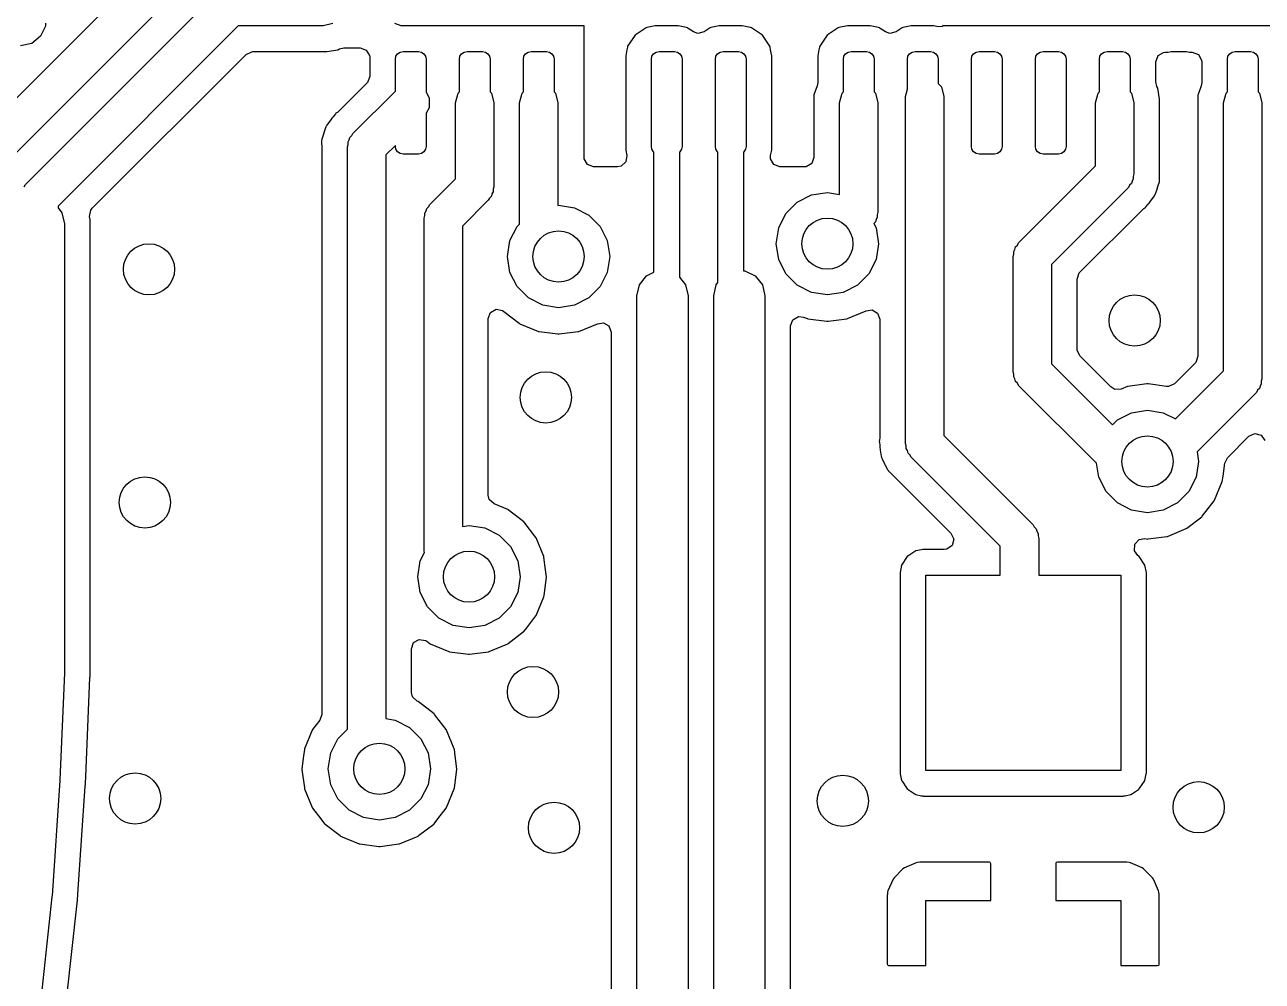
# Model space of a CAD drawing. Extents: x 2.37 to 5.13, y -5.38 to -2.62.
# Drawn here: x 3.3831 to 3.7637, y -4.4472 to -4.1532 of the extents above; entities that cross this region are included whole.
import ezdxf

# ---------------------------------------------------------------- set-up
doc = ezdxf.new("R2010")
doc.units = 0
doc.header["$MEASUREMENT"] = 0
doc.layers.add('BLACK', color=7, linetype='CONTINUOUS')

msp = doc.modelspace()

# ---------------------------------------------------------------- linework, layer by layer
at = {"layer": 'BLACK', "linetype": 'CONTINUOUS'}
for p, q in [((3.35961, -4.19664), (3.43247, -4.12378)), ((3.43909, -4.13386), (3.36969, -4.20326)), ((3.38324, -4.20231), (3.44208, -4.14346)), ((3.38946, -4.15357), (3.38794, -4.15672)), ((3.38947, -4.15269), (3.38946, -4.15357)), ((3.44871, -4.15354), (3.39332, -4.20893)), ((3.4748, -4.15354), (3.44871, -4.15354)), ((3.47776, -4.15275), (3.4748, -4.15354)), ((3.49879, -4.15352), (3.49692, -4.15284)), ((3.50514, -4.15352), (3.49879, -4.15352)), ((3.5052, -4.15354), (3.50514, -4.15352)), ((3.50534, -4.15354), (3.5052, -4.15354)), ((3.51788, -4.15354), (3.50534, -4.15354)), ((3.51801, -4.15354), (3.51788, -4.15354)), ((3.51808, -4.15352), (3.51801, -4.15354)), ((3.52482, -4.15352), (3.51808, -4.15352)), ((3.52489, -4.15354), (3.52482, -4.15352)), ((3.52502, -4.15354), (3.52489, -4.15354)), ((3.53756, -4.15354), (3.52502, -4.15354)), ((3.5377, -4.15354), (3.53756, -4.15354)), ((3.53776, -4.15352), (3.5377, -4.15354)), ((3.54451, -4.15352), (3.53776, -4.15352)), ((3.54457, -4.15354), (3.54451, -4.15352)), ((3.54471, -4.15354), (3.54457, -4.15354)), ((3.55512, -4.15354), (3.54471, -4.15354)), ((3.55512, -4.19394), (3.55512, -4.15354)), ((3.57414, -4.15412), (3.57075, -4.15639)), ((3.57442, -4.15406), (3.57414, -4.15412)), ((3.57699, -4.15355), (3.57442, -4.15406)), ((3.57442, -4.15406), (3.57442, -4.15406)), ((3.57713, -4.15352), (3.57699, -4.15355)), ((3.57699, -4.15355), (3.57699, -4.15355)), ((3.58388, -4.15352), (3.57713, -4.15352)), ((3.58402, -4.15355), (3.58388, -4.15352)), ((3.58659, -4.15406), (3.58402, -4.15355)), ((3.58402, -4.15355), (3.58402, -4.15355)), ((3.58687, -4.15412), (3.58659, -4.15406)), ((3.58659, -4.15406), (3.58659, -4.15406)), ((3.58711, -4.15428), (3.58687, -4.15412)), ((3.58873, -4.15536), (3.58711, -4.15428)), ((3.58711, -4.15428), (3.58711, -4.15428)), ((3.59003, -4.15584), (3.58873, -4.15536)), ((3.59197, -4.15536), (3.59003, -4.15584)), ((3.59359, -4.15428), (3.59197, -4.15536)), ((3.59383, -4.15412), (3.59359, -4.15428)), ((3.59359, -4.15428), (3.59359, -4.15428)), ((3.59411, -4.15406), (3.59383, -4.15412)), ((3.59668, -4.15355), (3.59411, -4.15406)), ((3.59411, -4.15406), (3.59411, -4.15406)), ((3.59682, -4.15352), (3.59668, -4.15355)), ((3.59668, -4.15355), (3.59668, -4.15355)), ((3.60356, -4.15352), (3.59682, -4.15352)), ((3.6037, -4.15355), (3.60356, -4.15352)), ((3.60627, -4.15406), (3.6037, -4.15355)), ((3.6037, -4.15355), (3.6037, -4.15355)), ((3.60655, -4.15412), (3.60627, -4.15406)), ((3.60627, -4.15406), (3.60627, -4.15406)), ((3.60995, -4.15639), (3.60655, -4.15412)), ((3.6332, -4.15412), (3.6298, -4.15639)), ((3.63348, -4.15406), (3.6332, -4.15412)), ((3.63605, -4.15355), (3.63348, -4.15406)), ((3.63348, -4.15406), (3.63348, -4.15406)), ((3.63619, -4.15352), (3.63605, -4.15355)), ((3.63605, -4.15355), (3.63605, -4.15355)), ((3.64293, -4.15352), (3.63619, -4.15352)), ((3.64307, -4.15355), (3.64293, -4.15352)), ((3.64564, -4.15406), (3.64307, -4.15355)), ((3.64307, -4.15355), (3.64307, -4.15355)), ((3.64592, -4.15412), (3.64564, -4.15406)), ((3.64564, -4.15406), (3.64564, -4.15406)), ((3.64616, -4.15428), (3.64592, -4.15412)), ((3.64778, -4.15536), (3.64616, -4.15428)), ((3.64616, -4.15428), (3.64616, -4.15428)), ((3.64908, -4.15584), (3.64778, -4.15536)), ((3.65102, -4.15536), (3.64908, -4.15584)), ((3.65264, -4.15428), (3.65102, -4.15536)), ((3.65288, -4.15412), (3.65264, -4.15428)), ((3.65264, -4.15428), (3.65264, -4.15428)), ((3.65316, -4.15406), (3.65288, -4.15412)), ((3.65573, -4.15355), (3.65316, -4.15406)), ((3.65316, -4.15406), (3.65316, -4.15406)), ((3.65587, -4.15352), (3.65573, -4.15355)), ((3.65573, -4.15355), (3.65573, -4.15355)), ((3.66262, -4.15352), (3.65587, -4.15352)), ((3.66395, -4.15379), (3.66262, -4.15352)), ((3.66535, -4.15368), (3.66395, -4.15379)), ((3.67536, -4.15354), (3.66535, -4.15354)), ((3.66535, -4.15354), (3.66535, -4.15368)), ((3.67549, -4.15354), (3.67536, -4.15354)), ((3.67556, -4.15352), (3.67549, -4.15354)), ((3.6823, -4.15352), (3.67556, -4.15352)), ((3.68237, -4.15354), (3.6823, -4.15352)), ((3.6825, -4.15354), (3.68237, -4.15354)), ((3.69504, -4.15354), (3.6825, -4.15354)), ((3.69518, -4.15354), (3.69504, -4.15354)), ((3.69524, -4.15352), (3.69518, -4.15354)), ((3.70199, -4.15352), (3.69524, -4.15352)), ((3.70205, -4.15354), (3.70199, -4.15352)), ((3.70219, -4.15354), (3.70205, -4.15354)), ((3.71473, -4.15354), (3.70219, -4.15354)), ((3.71486, -4.15354), (3.71473, -4.15354)), ((3.71493, -4.15352), (3.71486, -4.15354)), ((3.72167, -4.15352), (3.71493, -4.15352)), ((3.72174, -4.15354), (3.72167, -4.15352)), ((3.72187, -4.15354), (3.72174, -4.15354)), ((3.73441, -4.15354), (3.72187, -4.15354)), ((3.73455, -4.15354), (3.73441, -4.15354)), ((3.73461, -4.15352), (3.73455, -4.15354)), ((3.74136, -4.15352), (3.73461, -4.15352)), ((3.74142, -4.15354), (3.74136, -4.15352)), ((3.74156, -4.15354), (3.74142, -4.15354)), ((3.7541, -4.15354), (3.74156, -4.15354)), ((3.75423, -4.15354), (3.7541, -4.15354)), ((3.7543, -4.15352), (3.75423, -4.15354)), ((3.76104, -4.15352), (3.7543, -4.15352)), ((3.76111, -4.15354), (3.76104, -4.15352)), ((3.76124, -4.15354), (3.76111, -4.15354)), ((3.77378, -4.15354), (3.76124, -4.15354)), ((3.3852, -4.15891), (3.38179, -4.15969)), ((3.38794, -4.15672), (3.3852, -4.15891)), ((3.56848, -4.15978), (3.56842, -4.16006)), ((3.57075, -4.15639), (3.56848, -4.15978)), ((3.61221, -4.15978), (3.60995, -4.15639)), ((3.61227, -4.16006), (3.61221, -4.15978)), ((3.62754, -4.15978), (3.62748, -4.16006)), ((3.6298, -4.15639), (3.62754, -4.15978)), ((3.40383, -4.20958), (3.45112, -4.16229)), ((3.45112, -4.16229), (3.45293, -4.16145)), ((3.45293, -4.16145), (3.45318, -4.16144)), ((3.45318, -4.16144), (3.47595, -4.16144)), ((3.47595, -4.16144), (3.47933, -4.16087)), ((3.47933, -4.16087), (3.47983, -4.16061)), ((3.47983, -4.16061), (3.48122, -4.16026)), ((3.48122, -4.16026), (3.48623, -4.16026)), ((3.48623, -4.16026), (3.4881, -4.16094)), ((3.4881, -4.16094), (3.4891, -4.16266)), ((3.4891, -4.16266), (3.48915, -4.16317)), ((3.48915, -4.16317), (3.48915, -4.16906)), ((3.49704, -4.16378), (3.49722, -4.16288)), ((3.49704, -4.17354), (3.49704, -4.16378)), ((3.49722, -4.16288), (3.49773, -4.16211)), ((3.49773, -4.16211), (3.4985, -4.1616)), ((3.4985, -4.1616), (3.4994, -4.16142)), ((3.4994, -4.16142), (3.50413, -4.16142)), ((3.50413, -4.16142), (3.50503, -4.1616)), ((3.50503, -4.1616), (3.5058, -4.16211)), ((3.5058, -4.16211), (3.50631, -4.16288)), ((3.50631, -4.16288), (3.50649, -4.16378)), ((3.50649, -4.16378), (3.50649, -4.17394)), ((3.51672, -4.16378), (3.5169, -4.16288)), ((3.51672, -4.17382), (3.51672, -4.16378)), ((3.5169, -4.16288), (3.51742, -4.16211)), ((3.51742, -4.16211), (3.51818, -4.1616)), ((3.51818, -4.1616), (3.51909, -4.16142)), ((3.51909, -4.16142), (3.52381, -4.16142)), ((3.52381, -4.16142), (3.52472, -4.1616)), ((3.52472, -4.1616), (3.52548, -4.16211)), ((3.52548, -4.16211), (3.52599, -4.16288)), ((3.52599, -4.16288), (3.52617, -4.16378)), ((3.52617, -4.16378), (3.52617, -4.17382)), ((3.53641, -4.16378), (3.53659, -4.16288)), ((3.53641, -4.17382), (3.53641, -4.16378)), ((3.53659, -4.16288), (3.5371, -4.16211)), ((3.5371, -4.16211), (3.53787, -4.1616)), ((3.53787, -4.1616), (3.53877, -4.16142)), ((3.53877, -4.16142), (3.5435, -4.16142)), ((3.5435, -4.16142), (3.5444, -4.1616)), ((3.5444, -4.1616), (3.54517, -4.16211)), ((3.54517, -4.16211), (3.54568, -4.16288)), ((3.54568, -4.16288), (3.54586, -4.16378)), ((3.54586, -4.16378), (3.54586, -4.17382)), ((3.56826, -4.16087), (3.56789, -4.16277)), ((3.56789, -4.16277), (3.56789, -4.19156)), ((3.56842, -4.16006), (3.56826, -4.16087)), ((3.56842, -4.16006), (3.56842, -4.16006)), ((3.57578, -4.16378), (3.57596, -4.16288)), ((3.57578, -4.19055), (3.57578, -4.16378)), ((3.57596, -4.16288), (3.57647, -4.16211)), ((3.57647, -4.16211), (3.57724, -4.1616)), ((3.57724, -4.1616), (3.57814, -4.16142)), ((3.57814, -4.16142), (3.58287, -4.16142)), ((3.58287, -4.16142), (3.58377, -4.1616)), ((3.58377, -4.1616), (3.58454, -4.16211)), ((3.58454, -4.16211), (3.58505, -4.16288)), ((3.58505, -4.16288), (3.58523, -4.16378)), ((3.58523, -4.16378), (3.58523, -4.19055)), ((3.59546, -4.16378), (3.59564, -4.16288)), ((3.59546, -4.19055), (3.59546, -4.16378)), ((3.59564, -4.16288), (3.59616, -4.16211)), ((3.59616, -4.16211), (3.59692, -4.1616)), ((3.59692, -4.1616), (3.59783, -4.16142)), ((3.59783, -4.16142), (3.60255, -4.16142)), ((3.60255, -4.16142), (3.60346, -4.1616)), ((3.60346, -4.1616), (3.60422, -4.16211)), ((3.60422, -4.16211), (3.60473, -4.16288)), ((3.60473, -4.16288), (3.60491, -4.16378)), ((3.60491, -4.16378), (3.60491, -4.19055)), ((3.61243, -4.16087), (3.61227, -4.16006)), ((3.61227, -4.16006), (3.61227, -4.16006)), ((3.61281, -4.16277), (3.61243, -4.16087)), ((3.61281, -4.19156), (3.61281, -4.16277)), ((3.62732, -4.16087), (3.62694, -4.16277)), ((3.62694, -4.16277), (3.62694, -4.17095)), ((3.62748, -4.16006), (3.62732, -4.16087)), ((3.62748, -4.16006), (3.62748, -4.16006)), ((3.63483, -4.16378), (3.63501, -4.16288)), ((3.63483, -4.17382), (3.63483, -4.16378)), ((3.63501, -4.16288), (3.63553, -4.16211)), ((3.63553, -4.16211), (3.63629, -4.1616)), ((3.63629, -4.1616), (3.6372, -4.16142)), ((3.6372, -4.16142), (3.64192, -4.16142)), ((3.64192, -4.16142), (3.64283, -4.1616)), ((3.64283, -4.1616), (3.64359, -4.16211)), ((3.64359, -4.16211), (3.6441, -4.16288)), ((3.6441, -4.16288), (3.64428, -4.16378)), ((3.64428, -4.16378), (3.64428, -4.17382)), ((3.65452, -4.16378), (3.6547, -4.16288)), ((3.65452, -4.17302), (3.65452, -4.16378)), ((3.6547, -4.16288), (3.65521, -4.16211)), ((3.65521, -4.16211), (3.65598, -4.1616)), ((3.65598, -4.1616), (3.65688, -4.16142)), ((3.65688, -4.16142), (3.66161, -4.16142)), ((3.66161, -4.16142), (3.66251, -4.1616)), ((3.66251, -4.1616), (3.66328, -4.16211)), ((3.66328, -4.16211), (3.66379, -4.16288)), ((3.66379, -4.16288), (3.66397, -4.16378)), ((3.66397, -4.16378), (3.66397, -4.17126)), ((3.6742, -4.16378), (3.67438, -4.16288)), ((3.6742, -4.19055), (3.6742, -4.16378)), ((3.67438, -4.16288), (3.6749, -4.16211)), ((3.6749, -4.16211), (3.67566, -4.1616)), ((3.67566, -4.1616), (3.67657, -4.16142)), ((3.67657, -4.16142), (3.68129, -4.16142)), ((3.68129, -4.16142), (3.6822, -4.1616)), ((3.6822, -4.1616), (3.68296, -4.16211)), ((3.68296, -4.16211), (3.68347, -4.16288)), ((3.68347, -4.16288), (3.68365, -4.16378)), ((3.68365, -4.16378), (3.68365, -4.19055)), ((3.69389, -4.16378), (3.69407, -4.16288)), ((3.69389, -4.19055), (3.69389, -4.16378)), ((3.69407, -4.16288), (3.69458, -4.16211)), ((3.69458, -4.16211), (3.69535, -4.1616)), ((3.69535, -4.1616), (3.69625, -4.16142)), ((3.69625, -4.16142), (3.70098, -4.16142)), ((3.70098, -4.16142), (3.70188, -4.1616)), ((3.70188, -4.1616), (3.70265, -4.16211)), ((3.70265, -4.16211), (3.70316, -4.16288)), ((3.70316, -4.16288), (3.70334, -4.16378)), ((3.70334, -4.16378), (3.70334, -4.19055)), ((3.71357, -4.16378), (3.71375, -4.16288)), ((3.71357, -4.17382), (3.71357, -4.16378)), ((3.71375, -4.16288), (3.71427, -4.16211)), ((3.71427, -4.16211), (3.71503, -4.1616)), ((3.71503, -4.1616), (3.71594, -4.16142)), ((3.71594, -4.16142), (3.72066, -4.16142)), ((3.72066, -4.16142), (3.72157, -4.1616)), ((3.72157, -4.1616), (3.72233, -4.16211)), ((3.72233, -4.16211), (3.72284, -4.16288)), ((3.72284, -4.16288), (3.72302, -4.16378)), ((3.72302, -4.16378), (3.72302, -4.17382)), ((3.73092, -4.16455), (3.7316, -4.16267)), ((3.7316, -4.16267), (3.73332, -4.16168)), ((3.73332, -4.16168), (3.73383, -4.16163)), ((3.73383, -4.16163), (3.73441, -4.16163)), ((3.73441, -4.16163), (3.73459, -4.16163)), ((3.73459, -4.16163), (3.73467, -4.16163)), ((3.73467, -4.16163), (3.73472, -4.1616)), ((3.73472, -4.1616), (3.73562, -4.16142)), ((3.73562, -4.16142), (3.74035, -4.16142)), ((3.74035, -4.16142), (3.74125, -4.1616)), ((3.74125, -4.1616), (3.7413, -4.16163)), ((3.7413, -4.16163), (3.74138, -4.16163)), ((3.74138, -4.16163), (3.74156, -4.16163)), ((3.74156, -4.16163), (3.74214, -4.16163)), ((3.74214, -4.16163), (3.74401, -4.16232)), ((3.74401, -4.16232), (3.74501, -4.16404)), ((3.75294, -4.16378), (3.75312, -4.16288)), ((3.75294, -4.17382), (3.75294, -4.16378)), ((3.75312, -4.16288), (3.75364, -4.16211)), ((3.75364, -4.16211), (3.7544, -4.1616)), ((3.7544, -4.1616), (3.75531, -4.16142)), ((3.75531, -4.16142), (3.76003, -4.16142)), ((3.76003, -4.16142), (3.76094, -4.1616)), ((3.76094, -4.1616), (3.7617, -4.16211)), ((3.7617, -4.16211), (3.76221, -4.16288)), ((3.76221, -4.16288), (3.76239, -4.16378)), ((3.76239, -4.16378), (3.76239, -4.17382)), ((3.73092, -4.17075), (3.73092, -4.16455)), ((3.74501, -4.16404), (3.74505, -4.16455)), ((3.74505, -4.16455), (3.74505, -4.17095)), ((3.48829, -4.17112), (3.47969, -4.17972)), ((3.48846, -4.17093), (3.48829, -4.17112)), ((3.48915, -4.16906), (3.48846, -4.17093)), ((3.62694, -4.17095), (3.62678, -4.17192)), ((3.66397, -4.17126), (3.66496, -4.17224)), ((3.73127, -4.17214), (3.73092, -4.17075)), ((3.74505, -4.17095), (3.74489, -4.17192)), ((3.48401, -4.18656), (3.49704, -4.17354)), ((3.50649, -4.17394), (3.50747, -4.17564)), ((3.51554, -4.17717), (3.51633, -4.17421)), ((3.51633, -4.17421), (3.51672, -4.17382)), ((3.52617, -4.17382), (3.52656, -4.17421)), ((3.52656, -4.17421), (3.52735, -4.17717)), ((3.53523, -4.17717), (3.53602, -4.17421)), ((3.53602, -4.17421), (3.53641, -4.17382)), ((3.54586, -4.17382), (3.54625, -4.17421)), ((3.54625, -4.17421), (3.54704, -4.17717)), ((3.62578, -4.17476), (3.62576, -4.17496)), ((3.62576, -4.17496), (3.62576, -4.19394)), ((3.62678, -4.17192), (3.62578, -4.17476)), ((3.63365, -4.17717), (3.63444, -4.17421)), ((3.63444, -4.17421), (3.63483, -4.17382)), ((3.64428, -4.17382), (3.64467, -4.17421)), ((3.64467, -4.17421), (3.64546, -4.17717)), ((3.65394, -4.1752), (3.65452, -4.17302)), ((3.65394, -4.28189), (3.65394, -4.1752)), ((3.66496, -4.17224), (3.66575, -4.1752)), ((3.66575, -4.1752), (3.66575, -4.27944)), ((3.71239, -4.17717), (3.71318, -4.17421)), ((3.71318, -4.17421), (3.71357, -4.17382)), ((3.72302, -4.17382), (3.72341, -4.17421)), ((3.72341, -4.17421), (3.7242, -4.17717)), ((3.73153, -4.17263), (3.73127, -4.17214)), ((3.7321, -4.17602), (3.73153, -4.17263)), ((3.74389, -4.17476), (3.74387, -4.17496)), ((3.74387, -4.17496), (3.74387, -4.17709)), ((3.74395, -4.17458), (3.74389, -4.17476)), ((3.74489, -4.17192), (3.74395, -4.17458)), ((3.75176, -4.17717), (3.75255, -4.17421)), ((3.75255, -4.17421), (3.75294, -4.17382)), ((3.76239, -4.17382), (3.76278, -4.17421)), ((3.76278, -4.17421), (3.76357, -4.17717)), ((3.50747, -4.17869), (3.50649, -4.18039)), ((3.50747, -4.17564), (3.50747, -4.17869)), ((3.51554, -4.20051), (3.51554, -4.17717)), ((3.52735, -4.17717), (3.52735, -4.20296)), ((3.53523, -4.21443), (3.53523, -4.17717)), ((3.54704, -4.17717), (3.54704, -4.20869)), ((3.63365, -4.20532), (3.63365, -4.17717)), ((3.64546, -4.17717), (3.64546, -4.21083)), ((3.71239, -4.19658), (3.71239, -4.17717)), ((3.7242, -4.17717), (3.7242, -4.19902)), ((3.73208, -4.17717), (3.7321, -4.17709)), ((3.73208, -4.20144), (3.73208, -4.17717)), ((3.7321, -4.17709), (3.7321, -4.17602)), ((3.74387, -4.17709), (3.74389, -4.17717)), ((3.74389, -4.17717), (3.74389, -4.23052)), ((3.75176, -4.25957), (3.75176, -4.17717)), ((3.76357, -4.17717), (3.76357, -4.26202)), ((3.47711, -4.18251), (3.47593, -4.184)), ((3.47719, -4.1824), (3.47711, -4.18251)), ((3.47755, -4.18189), (3.47719, -4.1824)), ((3.47762, -4.18179), (3.47755, -4.18189)), ((3.47755, -4.18189), (3.47755, -4.18189)), ((3.47773, -4.18168), (3.47762, -4.18179)), ((3.47796, -4.18143), (3.47773, -4.18168)), ((3.47862, -4.18058), (3.47796, -4.18143)), ((3.47877, -4.18039), (3.47862, -4.18058)), ((3.47898, -4.18026), (3.47877, -4.18039)), ((3.47921, -4.18011), (3.47898, -4.18026)), ((3.47898, -4.18026), (3.47898, -4.18026)), ((3.47969, -4.17972), (3.47921, -4.18011)), ((3.50649, -4.18039), (3.50649, -4.19055)), ((3.47504, -4.18654), (3.47494, -4.18683)), ((3.47508, -4.18641), (3.47504, -4.18654)), ((3.47556, -4.18482), (3.47508, -4.18641)), ((3.47563, -4.18459), (3.47556, -4.18482)), ((3.47577, -4.18439), (3.47563, -4.18459)), ((3.47579, -4.18435), (3.47577, -4.18439)), ((3.4758, -4.18432), (3.47579, -4.18435)), ((3.47581, -4.1843), (3.4758, -4.18432)), ((3.47583, -4.18427), (3.47581, -4.1843)), ((3.47585, -4.18423), (3.47583, -4.18427)), ((3.47593, -4.184), (3.47585, -4.18423)), ((3.48362, -4.18724), (3.48401, -4.18656)), ((3.47437, -4.18877), (3.47431, -4.18899)), ((3.47431, -4.18899), (3.47432, -4.18923)), ((3.47432, -4.18923), (3.47432, -4.18923)), ((3.47432, -4.18923), (3.47439, -4.19098)), ((3.47439, -4.18859), (3.47437, -4.18877)), ((3.47441, -4.18833), (3.47439, -4.18854)), ((3.47439, -4.18854), (3.47439, -4.18859)), ((3.47494, -4.18683), (3.47441, -4.18833)), ((3.48228, -4.19074), (3.48248, -4.18999)), ((3.48248, -4.18921), (3.48287, -4.18854)), ((3.48248, -4.18999), (3.48248, -4.18921)), ((3.48287, -4.18854), (3.48307, -4.18779)), ((3.48307, -4.18779), (3.48362, -4.18724)), ((3.49704, -4.19024), (3.49409, -4.19319)), ((3.49704, -4.19055), (3.49704, -4.19024)), ((3.47439, -4.19098), (3.47439, -4.19109)), ((3.47439, -4.19109), (3.47439, -4.36518)), ((3.48228, -4.36974), (3.48228, -4.19074)), ((3.49409, -4.19319), (3.49409, -4.36645)), ((3.49722, -4.19146), (3.49704, -4.19055)), ((3.49773, -4.19222), (3.49722, -4.19146)), ((3.4985, -4.19273), (3.49773, -4.19222)), ((3.4994, -4.19291), (3.4985, -4.19273)), ((3.50413, -4.19291), (3.4994, -4.19291)), ((3.50503, -4.19273), (3.50413, -4.19291)), ((3.5058, -4.19222), (3.50503, -4.19273)), ((3.50631, -4.19146), (3.5058, -4.19222)), ((3.50649, -4.19055), (3.50631, -4.19146)), ((3.55516, -4.19444), (3.55512, -4.19394)), ((3.56789, -4.19156), (3.56791, -4.1917)), ((3.56791, -4.1917), (3.56791, -4.1917)), ((3.56791, -4.1917), (3.56825, -4.19337)), ((3.56825, -4.19337), (3.56794, -4.19534)), ((3.57596, -4.19146), (3.57578, -4.19055)), ((3.57647, -4.19222), (3.57596, -4.19146)), ((3.57657, -4.19229), (3.57647, -4.19222)), ((3.57657, -4.22924), (3.57657, -4.19229)), ((3.58454, -4.19222), (3.58444, -4.19229)), ((3.58444, -4.19229), (3.58444, -4.23077)), ((3.58505, -4.19146), (3.58454, -4.19222)), ((3.58523, -4.19055), (3.58505, -4.19146)), ((3.59564, -4.19146), (3.59546, -4.19055)), ((3.59616, -4.19222), (3.59564, -4.19146)), ((3.59625, -4.19229), (3.59616, -4.19222)), ((3.59625, -4.23241), (3.59625, -4.19229)), ((3.60422, -4.19222), (3.60413, -4.19229)), ((3.60413, -4.19229), (3.60413, -4.22882)), ((3.60473, -4.19146), (3.60422, -4.19222)), ((3.60491, -4.19055), (3.60473, -4.19146)), ((3.61244, -4.19444), (3.61245, -4.19337)), ((3.61245, -4.19337), (3.61278, -4.1917)), ((3.61278, -4.1917), (3.61281, -4.19156)), ((3.61278, -4.1917), (3.61278, -4.1917)), ((3.62576, -4.19394), (3.62508, -4.19581)), ((3.67438, -4.19146), (3.6742, -4.19055)), ((3.6749, -4.19222), (3.67438, -4.19146)), ((3.67566, -4.19273), (3.6749, -4.19222)), ((3.67657, -4.19291), (3.67566, -4.19273)), ((3.68129, -4.19291), (3.67657, -4.19291)), ((3.6822, -4.19273), (3.68129, -4.19291)), ((3.68296, -4.19222), (3.6822, -4.19273)), ((3.68347, -4.19146), (3.68296, -4.19222)), ((3.68365, -4.19055), (3.68347, -4.19146)), ((3.69407, -4.19146), (3.69389, -4.19055)), ((3.69458, -4.19222), (3.69407, -4.19146)), ((3.69535, -4.19273), (3.69458, -4.19222)), ((3.69625, -4.19291), (3.69535, -4.19273)), ((3.70098, -4.19291), (3.69625, -4.19291)), ((3.70188, -4.19273), (3.70098, -4.19291)), ((3.70265, -4.19222), (3.70188, -4.19273)), ((3.70316, -4.19146), (3.70265, -4.19222)), ((3.70334, -4.19055), (3.70316, -4.19146)), ((3.55616, -4.19617), (3.55516, -4.19444)), ((3.55803, -4.19685), (3.55616, -4.19617)), ((3.56539, -4.19685), (3.55803, -4.19685)), ((3.56644, -4.19665), (3.56539, -4.19685)), ((3.56794, -4.19534), (3.56644, -4.19665)), ((3.61343, -4.19617), (3.61244, -4.19444)), ((3.6153, -4.19685), (3.61343, -4.19617)), ((3.62285, -4.19685), (3.6153, -4.19685)), ((3.62335, -4.19681), (3.62285, -4.19685)), ((3.62508, -4.19581), (3.62335, -4.19681)), ((3.68874, -4.22023), (3.71239, -4.19658)), ((3.50764, -4.20842), (3.51554, -4.20051)), ((3.72361, -4.20123), (3.72341, -4.20198)), ((3.724, -4.20055), (3.72361, -4.20123)), ((3.7242, -4.19902), (3.724, -4.19977)), ((3.724, -4.19977), (3.724, -4.20055)), ((3.73167, -4.2026), (3.73208, -4.20144)), ((3.38285, -4.20298), (3.38324, -4.20231)), ((3.52676, -4.20516), (3.52656, -4.20591)), ((3.52715, -4.20449), (3.52676, -4.20516)), ((3.52735, -4.20296), (3.52715, -4.20371)), ((3.52715, -4.20371), (3.52715, -4.20449)), ((3.62066, -4.20773), (3.62505, -4.2055)), ((3.62505, -4.2055), (3.62992, -4.20472)), ((3.62992, -4.20472), (3.63365, -4.20532)), ((3.72248, -4.2032), (3.69882, -4.22686)), ((3.72286, -4.20253), (3.72248, -4.2032)), ((3.72341, -4.20198), (3.72286, -4.20253)), ((3.73056, -4.20576), (3.73064, -4.20554)), ((3.73064, -4.20554), (3.73066, -4.2055)), ((3.73066, -4.2055), (3.73068, -4.20547)), ((3.73068, -4.20547), (3.73069, -4.20545)), ((3.73069, -4.20545), (3.7307, -4.20542)), ((3.7307, -4.20542), (3.73072, -4.20537)), ((3.73072, -4.20537), (3.73086, -4.20518)), ((3.73086, -4.20518), (3.7313, -4.20372)), ((3.7313, -4.20372), (3.73141, -4.20336)), ((3.73141, -4.20336), (3.73145, -4.20322)), ((3.73145, -4.20322), (3.73167, -4.2026)), ((3.39332, -4.20893), (3.39332, -4.20948)), ((3.5067, -4.20965), (3.50725, -4.2091)), ((3.50725, -4.2091), (3.50764, -4.20842)), ((3.52562, -4.20714), (3.51772, -4.21504)), ((3.52601, -4.20646), (3.52562, -4.20714)), ((3.52656, -4.20591), (3.52601, -4.20646)), ((3.54704, -4.20869), (3.54724, -4.20866)), ((3.54724, -4.20866), (3.55211, -4.20943)), ((3.55211, -4.20943), (3.5565, -4.21167)), ((3.61718, -4.21122), (3.62066, -4.20773)), ((3.72751, -4.2095), (3.72771, -4.20937)), ((3.72771, -4.20937), (3.72786, -4.20918)), ((3.72786, -4.20918), (3.72853, -4.20833)), ((3.72786, -4.20918), (3.72786, -4.20918)), ((3.72853, -4.20833), (3.72876, -4.20808)), ((3.72876, -4.20808), (3.72887, -4.20797)), ((3.72887, -4.20797), (3.7293, -4.20737)), ((3.7293, -4.20737), (3.72938, -4.20726)), ((3.72938, -4.20726), (3.73056, -4.20576)), ((3.39332, -4.20948), (3.39451, -4.21097)), ((3.39451, -4.21097), (3.39529, -4.21439)), ((3.40301, -4.2121), (3.40339, -4.21014)), ((3.40318, -4.21315), (3.40301, -4.2121)), ((3.40318, -4.35103), (3.40318, -4.21315)), ((3.40339, -4.21014), (3.40383, -4.20958)), ((3.50591, -4.2126), (3.50611, -4.21185)), ((3.50591, -4.31496), (3.50591, -4.2126)), ((3.50611, -4.21107), (3.5065, -4.2104)), ((3.50611, -4.21185), (3.50611, -4.21107)), ((3.5065, -4.2104), (3.5067, -4.20965)), ((3.5565, -4.21167), (3.55998, -4.21515)), ((3.61494, -4.21561), (3.61718, -4.21122)), ((3.64487, -4.21304), (3.64467, -4.21379)), ((3.64526, -4.21236), (3.64487, -4.21304)), ((3.64546, -4.21083), (3.64526, -4.21159)), ((3.64526, -4.21159), (3.64526, -4.21236)), ((3.70757, -4.22927), (3.7268, -4.21004)), ((3.7268, -4.21004), (3.72728, -4.20965)), ((3.72728, -4.20965), (3.72751, -4.2095)), ((3.72751, -4.2095), (3.72751, -4.2095)), ((3.39529, -4.21439), (3.39529, -4.35211)), ((3.51772, -4.21504), (3.51772, -4.3074)), ((3.53227, -4.21954), (3.5345, -4.21515)), ((3.5345, -4.21515), (3.53523, -4.21443)), ((3.55998, -4.21515), (3.56222, -4.21954)), ((3.61417, -4.22047), (3.61494, -4.21561)), ((3.64467, -4.21379), (3.64421, -4.21425)), ((3.64421, -4.21425), (3.6449, -4.21561)), ((3.6449, -4.21561), (3.64567, -4.22047)), ((3.5315, -4.22441), (3.53227, -4.21954)), ((3.56222, -4.21954), (3.56299, -4.22441)), ((3.61494, -4.22534), (3.61417, -4.22047)), ((3.64567, -4.22047), (3.6449, -4.22534)), ((3.68835, -4.22091), (3.68874, -4.22023)), ((3.53227, -4.22928), (3.5315, -4.22441)), ((3.56299, -4.22441), (3.56222, -4.22928)), ((3.68701, -4.22441), (3.68721, -4.22366)), ((3.68701, -4.25984), (3.68701, -4.22441)), ((3.68721, -4.22288), (3.6876, -4.22221)), ((3.68721, -4.22366), (3.68721, -4.22288)), ((3.6876, -4.22221), (3.6878, -4.22146)), ((3.6878, -4.22146), (3.68835, -4.22091)), ((3.61718, -4.22973), (3.61494, -4.22534)), ((3.6449, -4.22534), (3.64266, -4.22973)), ((3.69882, -4.22686), (3.69882, -4.2574)), ((3.5345, -4.23367), (3.53227, -4.22928)), ((3.56222, -4.22928), (3.55998, -4.23367)), ((3.5721, -4.23307), (3.57429, -4.23034)), ((3.57429, -4.23034), (3.57657, -4.22924)), ((3.58444, -4.23077), (3.58628, -4.23309)), ((3.60413, -4.22882), (3.60457, -4.22882)), ((3.60457, -4.22882), (3.60772, -4.23035)), ((3.60772, -4.23035), (3.60991, -4.23309)), ((3.62066, -4.23321), (3.61718, -4.22973)), ((3.64266, -4.22973), (3.63918, -4.23321)), ((3.70671, -4.23133), (3.70739, -4.22946)), ((3.70671, -4.25292), (3.70671, -4.23133)), ((3.70739, -4.22946), (3.70757, -4.22927)), ((3.74389, -4.23052), (3.74387, -4.23059)), ((3.74387, -4.23059), (3.74387, -4.25509)), ((3.53799, -4.23715), (3.5345, -4.23367)), ((3.55998, -4.23367), (3.5565, -4.23715)), ((3.57131, -4.23649), (3.5721, -4.23307)), ((3.58628, -4.23309), (3.58706, -4.2365)), ((3.59494, -4.23649), (3.59572, -4.23307)), ((3.59572, -4.23307), (3.59625, -4.23241)), ((3.60991, -4.23309), (3.61069, -4.2365)), ((3.62505, -4.23545), (3.62066, -4.23321)), ((3.62992, -4.23622), (3.62505, -4.23545)), ((3.63479, -4.23545), (3.62992, -4.23622)), ((3.63918, -4.23321), (3.63479, -4.23545)), ((3.54238, -4.23939), (3.53799, -4.23715)), ((3.54724, -4.24016), (3.54238, -4.23939)), ((3.55211, -4.23939), (3.54724, -4.24016)), ((3.5565, -4.23715), (3.55211, -4.23939)), ((3.57131, -4.4885), (3.57131, -4.23649)), ((3.58706, -4.2365), (3.58706, -4.48825)), ((3.59494, -4.487), (3.59494, -4.23649)), ((3.61069, -4.2365), (3.61069, -4.48672)), ((3.52561, -4.2435), (3.52629, -4.24162)), ((3.52561, -4.29775), (3.52561, -4.2435)), ((3.52629, -4.24162), (3.52802, -4.24063)), ((3.52802, -4.24063), (3.52998, -4.24097)), ((3.52998, -4.24097), (3.53038, -4.24128)), ((3.53038, -4.24128), (3.53038, -4.24127)), ((3.53038, -4.24127), (3.53517, -4.24494)), ((3.61926, -4.24385), (3.62099, -4.24285)), ((3.62099, -4.24285), (3.62261, -4.24303)), ((3.62261, -4.24303), (3.62352, -4.24341)), ((3.62352, -4.24341), (3.62375, -4.24351)), ((3.62375, -4.24351), (3.62394, -4.24353)), ((3.62394, -4.24353), (3.62394, -4.24353)), ((3.62394, -4.24353), (3.62973, -4.24429)), ((3.63011, -4.24429), (3.6359, -4.24353)), ((3.6359, -4.24353), (3.63609, -4.24351)), ((3.6359, -4.24353), (3.6359, -4.24353)), ((3.63609, -4.24351), (3.64184, -4.24112)), ((3.64184, -4.24112), (3.64186, -4.24116)), ((3.64186, -4.24116), (3.64364, -4.24085)), ((3.64364, -4.24085), (3.64536, -4.24184)), ((3.64536, -4.24184), (3.64604, -4.24372)), ((3.64604, -4.24372), (3.64604, -4.28011)), ((3.53517, -4.24494), (3.53517, -4.24494)), ((3.53517, -4.24494), (3.53532, -4.24506)), ((3.53532, -4.24506), (3.54107, -4.24744)), ((3.54107, -4.24744), (3.54126, -4.24747)), ((3.54126, -4.24747), (3.54126, -4.24747)), ((3.54126, -4.24747), (3.54705, -4.24823)), ((3.54743, -4.24823), (3.55323, -4.24747)), ((3.55323, -4.24747), (3.55342, -4.24744)), ((3.55323, -4.24747), (3.55323, -4.24747)), ((3.55342, -4.24744), (3.55917, -4.24506)), ((3.55917, -4.24508), (3.56101, -4.24475)), ((3.55917, -4.24506), (3.55917, -4.24508)), ((3.56101, -4.24475), (3.56274, -4.24575)), ((3.56274, -4.24575), (3.56342, -4.24762)), ((3.61858, -4.24572), (3.61926, -4.24385)), ((3.61858, -4.48633), (3.61858, -4.24572)), ((3.62973, -4.24429), (3.62992, -4.24432)), ((3.62992, -4.24432), (3.63011, -4.24429)), ((3.54705, -4.24823), (3.54724, -4.24826)), ((3.54724, -4.24826), (3.54743, -4.24823)), ((3.56342, -4.24762), (3.56342, -4.48761)), ((3.70672, -4.25317), (3.70671, -4.25292)), ((3.70757, -4.25498), (3.70672, -4.25317)), ((3.71711, -4.26452), (3.70757, -4.25498)), ((3.74387, -4.25509), (3.74319, -4.25697)), ((3.69882, -4.2574), (3.71759, -4.27616)), ((3.74302, -4.25715), (3.73667, -4.2635)), ((3.74319, -4.25697), (3.74302, -4.25715)), ((3.68721, -4.26059), (3.68701, -4.25984)), ((3.68721, -4.26137), (3.68721, -4.26059)), ((3.6876, -4.26204), (3.68721, -4.26137)), ((3.6878, -4.2628), (3.6876, -4.26204)), ((3.73699, -4.27435), (3.75176, -4.25957)), ((3.76357, -4.26202), (3.76337, -4.26277)), ((3.68835, -4.26335), (3.6878, -4.2628)), ((3.68874, -4.26402), (3.68835, -4.26335)), ((3.71269, -4.28797), (3.68874, -4.26402)), ((3.71829, -4.26524), (3.71711, -4.26452)), ((3.72028, -4.26515), (3.71829, -4.26524)), ((3.72217, -4.26437), (3.72028, -4.26515)), ((3.72236, -4.26434), (3.72217, -4.26437)), ((3.72816, -4.26358), (3.72236, -4.26434)), ((3.72236, -4.26434), (3.72236, -4.26434)), ((3.72835, -4.26356), (3.72816, -4.26358)), ((3.72854, -4.26358), (3.72835, -4.26356)), ((3.73423, -4.26433), (3.72854, -4.26358)), ((3.73486, -4.26434), (3.73423, -4.26433)), ((3.73667, -4.2635), (3.73486, -4.26434)), ((3.76185, -4.26619), (3.74362, -4.28442)), ((3.76223, -4.26552), (3.76185, -4.26619)), ((3.76278, -4.26497), (3.76223, -4.26552)), ((3.76298, -4.26422), (3.76278, -4.26497)), ((3.76337, -4.26354), (3.76298, -4.26422)), ((3.76337, -4.26277), (3.76337, -4.26354)), ((3.71909, -4.27466), (3.72348, -4.27242)), ((3.72348, -4.27242), (3.72835, -4.27165)), ((3.72835, -4.27165), (3.73321, -4.27242)), ((3.73321, -4.27242), (3.73699, -4.27435)), ((3.71759, -4.27616), (3.71909, -4.27466)), ((3.64598, -4.28072), (3.64587, -4.28123)), ((3.64587, -4.28123), (3.6459, -4.28147)), ((3.6459, -4.28147), (3.6459, -4.28147)), ((3.6459, -4.28147), (3.64602, -4.28254)), ((3.64604, -4.28011), (3.64598, -4.28072)), ((3.66575, -4.27944), (3.69318, -4.30687)), ((3.75295, -4.28625), (3.75957, -4.27963)), ((3.75957, -4.27963), (3.76138, -4.27878)), ((3.76138, -4.27878), (3.7633, -4.2793)), ((3.7633, -4.2793), (3.76445, -4.28093)), ((3.64602, -4.28254), (3.64604, -4.28288)), ((3.64604, -4.28288), (3.64604, -4.28304)), ((3.64604, -4.28304), (3.64606, -4.28315)), ((3.64606, -4.28315), (3.64606, -4.28315)), ((3.64606, -4.28315), (3.64617, -4.28377)), ((3.64617, -4.28377), (3.64618, -4.2839)), ((3.64618, -4.2839), (3.64641, -4.28579)), ((3.65414, -4.28264), (3.65394, -4.28189)), ((3.65414, -4.28342), (3.65414, -4.28264)), ((3.65453, -4.28409), (3.65414, -4.28342)), ((3.65473, -4.28484), (3.65453, -4.28409)), ((3.65528, -4.28539), (3.65473, -4.28484)), ((3.65567, -4.28607), (3.65528, -4.28539)), ((3.74362, -4.28442), (3.74409, -4.2874)), ((3.64641, -4.28579), (3.64651, -4.28601)), ((3.64651, -4.28601), (3.64653, -4.28605)), ((3.64653, -4.28605), (3.64653, -4.28609)), ((3.64653, -4.28609), (3.64654, -4.28611)), ((3.64654, -4.28611), (3.64655, -4.28614)), ((3.64655, -4.28614), (3.64657, -4.28618)), ((3.64657, -4.28618), (3.64661, -4.28642)), ((3.64661, -4.28642), (3.64672, -4.28663)), ((3.64672, -4.28663), (3.64751, -4.2881)), ((3.64751, -4.2881), (3.64757, -4.28822)), ((3.64757, -4.28822), (3.64832, -4.28977)), ((3.68309, -4.31349), (3.65567, -4.28607)), ((3.71337, -4.29227), (3.71269, -4.28797)), ((3.74409, -4.2874), (3.74332, -4.29227)), ((3.7516, -4.2919), (3.75212, -4.28793)), ((3.75212, -4.28793), (3.75295, -4.28625)), ((3.64832, -4.28977), (3.64832, -4.28977)), ((3.64832, -4.28977), (3.6484, -4.28993)), ((3.6484, -4.28993), (3.64853, -4.29009)), ((3.64853, -4.29009), (3.64856, -4.29013)), ((3.64856, -4.29013), (3.64868, -4.29026)), ((3.64868, -4.29026), (3.64879, -4.29046)), ((3.64879, -4.29046), (3.64897, -4.29063)), ((3.64897, -4.29063), (3.65025, -4.29182)), ((3.65025, -4.29182), (3.65033, -4.2919)), ((3.65033, -4.2919), (3.66793, -4.3095)), ((3.71561, -4.29666), (3.71337, -4.29227)), ((3.74332, -4.29227), (3.74109, -4.29666)), ((3.75138, -4.29357), (3.7516, -4.2919)), ((3.71909, -4.30014), (3.71561, -4.29666)), ((3.74109, -4.29666), (3.7376, -4.30014)), ((3.749, -4.29932), (3.75138, -4.29357)), ((3.52594, -4.2991), (3.52561, -4.29775)), ((3.52741, -4.30044), (3.52594, -4.2991)), ((3.53161, -4.30218), (3.52741, -4.30044)), ((3.72348, -4.30238), (3.71909, -4.30014)), ((3.7376, -4.30014), (3.73321, -4.30238)), ((3.74632, -4.30282), (3.74888, -4.29948)), ((3.74888, -4.29948), (3.749, -4.29932)), ((3.74888, -4.29948), (3.74888, -4.29948)), ((3.53176, -4.3023), (3.53161, -4.30218)), ((3.53523, -4.30497), (3.53176, -4.3023)), ((3.53176, -4.3023), (3.53176, -4.3023)), ((3.72835, -4.30315), (3.72348, -4.30238)), ((3.73321, -4.30238), (3.72835, -4.30315)), ((3.74042, -4.30794), (3.74506, -4.30438)), ((3.74506, -4.30438), (3.74521, -4.30426)), ((3.74521, -4.30426), (3.74632, -4.30282)), ((3.51772, -4.3074), (3.51969, -4.30709)), ((3.51969, -4.30709), (3.52455, -4.30786)), ((3.52455, -4.30786), (3.52894, -4.31009)), ((3.53655, -4.30597), (3.53523, -4.30497)), ((3.53666, -4.30612), (3.53655, -4.30597)), ((3.54022, -4.31076), (3.53666, -4.30612)), ((3.69318, -4.30687), (3.69356, -4.30754)), ((3.69356, -4.30754), (3.69411, -4.30809)), ((3.69411, -4.30809), (3.69432, -4.30885)), ((3.73452, -4.31043), (3.74027, -4.30805)), ((3.74027, -4.30805), (3.74042, -4.30794)), ((3.74042, -4.30794), (3.74042, -4.30794)), ((3.52894, -4.31009), (3.53243, -4.31358)), ((3.54034, -4.31091), (3.54022, -4.31076)), ((3.54022, -4.31076), (3.54022, -4.31076)), ((3.54272, -4.31666), (3.54034, -4.31091)), ((3.66793, -4.3095), (3.66877, -4.3113)), ((3.66877, -4.3113), (3.66826, -4.31323)), ((3.69432, -4.30885), (3.6947, -4.30952)), ((3.6947, -4.30952), (3.6947, -4.3103)), ((3.6947, -4.3103), (3.69491, -4.31105)), ((3.69491, -4.31105), (3.69491, -4.32236)), ((3.72447, -4.31285), (3.72585, -4.31141)), ((3.72585, -4.31141), (3.72751, -4.31114)), ((3.72751, -4.31114), (3.72835, -4.31125)), ((3.72835, -4.31125), (3.72854, -4.31122)), ((3.72854, -4.31122), (3.73433, -4.31046)), ((3.73433, -4.31046), (3.73452, -4.31043)), ((3.73433, -4.31046), (3.73433, -4.31046)), ((3.50471, -4.31797), (3.50602, -4.31539)), ((3.50602, -4.31539), (3.50591, -4.31496)), ((3.53243, -4.31358), (3.53466, -4.31797)), ((3.65684, -4.31509), (3.65498, -4.31633)), ((3.65708, -4.31493), (3.65684, -4.31509)), ((3.65684, -4.31509), (3.65684, -4.31509)), ((3.65888, -4.31457), (3.65708, -4.31493)), ((3.65924, -4.3145), (3.65888, -4.31457)), ((3.65938, -4.31447), (3.65924, -4.3145)), ((3.65924, -4.3145), (3.65924, -4.3145)), ((3.66587, -4.31447), (3.65938, -4.31447)), ((3.66663, -4.31437), (3.66587, -4.31447)), ((3.66826, -4.31323), (3.66663, -4.31437)), ((3.68309, -4.32236), (3.68309, -4.31349)), ((3.72434, -4.31484), (3.72447, -4.31285)), ((3.72541, -4.31631), (3.72434, -4.31484)), ((3.50394, -4.32283), (3.50471, -4.31797)), ((3.53466, -4.31797), (3.53543, -4.32283)), ((3.54274, -4.31685), (3.54272, -4.31666)), ((3.54325, -4.32069), (3.54274, -4.31685)), ((3.54274, -4.31685), (3.54274, -4.31685)), ((3.65272, -4.31928), (3.65226, -4.32158)), ((3.65447, -4.31667), (3.65272, -4.31928)), ((3.65498, -4.31633), (3.65447, -4.31667)), ((3.72543, -4.31633), (3.72541, -4.31631)), ((3.72541, -4.31631), (3.72541, -4.31631)), ((3.72552, -4.31645), (3.72543, -4.31633)), ((3.72585, -4.31667), (3.72552, -4.31645)), ((3.72759, -4.31928), (3.72585, -4.31667)), ((3.72805, -4.32158), (3.72759, -4.31928)), ((3.50471, -4.3277), (3.50394, -4.32283)), ((3.53543, -4.32283), (3.53466, -4.3277)), ((3.54277, -4.32863), (3.54351, -4.32302)), ((3.54353, -4.32283), (3.54325, -4.32069)), ((3.54351, -4.32302), (3.54353, -4.32283)), ((3.65226, -4.32158), (3.65226, -4.38314)), ((3.66016, -4.38236), (3.66016, -4.32236)), ((3.66016, -4.32236), (3.68309, -4.32236)), ((3.69491, -4.32236), (3.72016, -4.32236)), ((3.72016, -4.32236), (3.72016, -4.38236)), ((3.72805, -4.38314), (3.72805, -4.32158)), ((3.50694, -4.33209), (3.50471, -4.3277)), ((3.53466, -4.3277), (3.53243, -4.33209)), ((3.54034, -4.33476), (3.54272, -4.32901)), ((3.54272, -4.32901), (3.54277, -4.32863)), ((3.51043, -4.33558), (3.50694, -4.33209)), ((3.53243, -4.33209), (3.52894, -4.33558)), ((3.53743, -4.33854), (3.54022, -4.33491)), ((3.54022, -4.33491), (3.54034, -4.33476)), ((3.54022, -4.33491), (3.54022, -4.33491)), ((3.51482, -4.33781), (3.51043, -4.33558)), ((3.51969, -4.33858), (3.51482, -4.33781)), ((3.52455, -4.33781), (3.51969, -4.33858)), ((3.52894, -4.33558), (3.52455, -4.33781)), ((3.53655, -4.3397), (3.53743, -4.33854)), ((3.50267, -4.34309), (3.5044, -4.34209)), ((3.5044, -4.34209), (3.50636, -4.34244)), ((3.50636, -4.34244), (3.50667, -4.34265)), ((3.50667, -4.34265), (3.50776, -4.34349)), ((3.53176, -4.34337), (3.53639, -4.33981)), ((3.53639, -4.33981), (3.53655, -4.3397)), ((3.50199, -4.34496), (3.50267, -4.34309)), ((3.50199, -4.35844), (3.50199, -4.34496)), ((3.50776, -4.34349), (3.51351, -4.34587)), ((3.51351, -4.34587), (3.5137, -4.34589)), ((3.5137, -4.34589), (3.5137, -4.34589)), ((3.5137, -4.34589), (3.5195, -4.34666)), ((3.51987, -4.34666), (3.52567, -4.34589)), ((3.52567, -4.34589), (3.52586, -4.34587)), ((3.52567, -4.34589), (3.52567, -4.34589)), ((3.52586, -4.34587), (3.53161, -4.34349)), ((3.53161, -4.34349), (3.53176, -4.34337)), ((3.53176, -4.34337), (3.53176, -4.34337)), ((3.5195, -4.34666), (3.51969, -4.34668)), ((3.51969, -4.34668), (3.51987, -4.34666)), ((3.39528, -4.35243), (3.39387, -4.38525)), ((3.39529, -4.35211), (3.39525, -4.35227)), ((3.39525, -4.35227), (3.39528, -4.35243)), ((3.40181, -4.38434), (3.40312, -4.35384)), ((3.40312, -4.35384), (3.40315, -4.35351)), ((3.40315, -4.35351), (3.40316, -4.35345)), ((3.40316, -4.35345), (3.40318, -4.35333)), ((3.4032, -4.35136), (3.40318, -4.35103)), ((3.40318, -4.35237), (3.40321, -4.35177)), ((3.40318, -4.35249), (3.40318, -4.35237)), ((3.40318, -4.35333), (3.40318, -4.35249)), ((3.40322, -4.35153), (3.4032, -4.35136)), ((3.40321, -4.35177), (3.40322, -4.35153)), ((3.50232, -4.35978), (3.50199, -4.35844)), ((3.50371, -4.36106), (3.50232, -4.35978)), ((3.50371, -4.36107), (3.50371, -4.36106)), ((3.50375, -4.36109), (3.50371, -4.36107)), ((3.50379, -4.36113), (3.50375, -4.36109)), ((3.50405, -4.36124), (3.50379, -4.36113)), ((3.50899, -4.36503), (3.50405, -4.36124)), ((3.47439, -4.36518), (3.47379, -4.36695)), ((3.5091, -4.36518), (3.50899, -4.36503)), ((3.51266, -4.36982), (3.5091, -4.36518)), ((3.47379, -4.36695), (3.47159, -4.36982)), ((3.49409, -4.36645), (3.49699, -4.36691)), ((3.49699, -4.36691), (3.50138, -4.36915)), ((3.50138, -4.36915), (3.50487, -4.37263)), ((3.47147, -4.36997), (3.46909, -4.37572)), ((3.47159, -4.36982), (3.47147, -4.36997)), ((3.47159, -4.36982), (3.47159, -4.36982)), ((3.47715, -4.37702), (3.47939, -4.37263)), ((3.47939, -4.37263), (3.48228, -4.36974)), ((3.50487, -4.37263), (3.5071, -4.37702)), ((3.51278, -4.36997), (3.51266, -4.36982)), ((3.51266, -4.36982), (3.51266, -4.36982)), ((3.51516, -4.37572), (3.51278, -4.36997)), ((3.46907, -4.37591), (3.46881, -4.37785)), ((3.46909, -4.37572), (3.46907, -4.37591)), ((3.46907, -4.37591), (3.46907, -4.37591)), ((3.51518, -4.37591), (3.51516, -4.37572)), ((3.51544, -4.37785), (3.51518, -4.37591)), ((3.51518, -4.37591), (3.51518, -4.37591)), ((3.46881, -4.37785), (3.46828, -4.38189)), ((3.47638, -4.38189), (3.47715, -4.37702)), ((3.5071, -4.37702), (3.50787, -4.38189)), ((3.51597, -4.38189), (3.51544, -4.37785)), ((3.40181, -4.38461), (3.4018, -4.3845)), ((3.4018, -4.3845), (3.40181, -4.3845)), ((3.40181, -4.3845), (3.40181, -4.38434)), ((3.46828, -4.38189), (3.46831, -4.38208)), ((3.46831, -4.38208), (3.46905, -4.38774)), ((3.47715, -4.38676), (3.47638, -4.38189)), ((3.50787, -4.38189), (3.5071, -4.38676)), ((3.5152, -4.38774), (3.51595, -4.38208)), ((3.51595, -4.38208), (3.51597, -4.38189)), ((3.65226, -4.38314), (3.65229, -4.38328)), ((3.65229, -4.38328), (3.65229, -4.38328)), ((3.65229, -4.38328), (3.65231, -4.3834)), ((3.65231, -4.3834), (3.65272, -4.38544)), ((3.72016, -4.38236), (3.66016, -4.38236)), ((3.72759, -4.38544), (3.728, -4.3834)), ((3.728, -4.3834), (3.72802, -4.38328)), ((3.72802, -4.38328), (3.72805, -4.38314)), ((3.72802, -4.38328), (3.72802, -4.38328)), ((3.39386, -4.38543), (3.39146, -4.42094)), ((3.39387, -4.38525), (3.39384, -4.38534)), ((3.39384, -4.38534), (3.39386, -4.38543)), ((3.3994, -4.42039), (3.40165, -4.3872)), ((3.40165, -4.3872), (3.40167, -4.38704)), ((3.40166, -4.38704), (3.40168, -4.38693)), ((3.40167, -4.38704), (3.40166, -4.38704)), ((3.40168, -4.38693), (3.4017, -4.38682)), ((3.4017, -4.38682), (3.40171, -4.38651)), ((3.40171, -4.38651), (3.40174, -4.38581)), ((3.40174, -4.38581), (3.40175, -4.38573)), ((3.40175, -4.38573), (3.40181, -4.38484)), ((3.40182, -4.38473), (3.40181, -4.38461)), ((3.40181, -4.38484), (3.40182, -4.38473)), ((3.40181, -4.38484), (3.40181, -4.38484)), ((3.46905, -4.38774), (3.46909, -4.38806)), ((3.46909, -4.38806), (3.47147, -4.39381)), ((3.47939, -4.39115), (3.47715, -4.38676)), ((3.5071, -4.38676), (3.50487, -4.39115)), ((3.51278, -4.39381), (3.51516, -4.38806)), ((3.51516, -4.38806), (3.5152, -4.38774)), ((3.65272, -4.38544), (3.65288, -4.38568)), ((3.65288, -4.38568), (3.65288, -4.38568)), ((3.65288, -4.38568), (3.65426, -4.38774)), ((3.65426, -4.38774), (3.65447, -4.38805)), ((3.65447, -4.38805), (3.65471, -4.38821)), ((3.65471, -4.38821), (3.65659, -4.38947)), ((3.72372, -4.38947), (3.72561, -4.38821)), ((3.72561, -4.38821), (3.72585, -4.38805)), ((3.72585, -4.38805), (3.72606, -4.38774)), ((3.72606, -4.38774), (3.72743, -4.38568)), ((3.72743, -4.38568), (3.72759, -4.38544)), ((3.72743, -4.38568), (3.72743, -4.38568)), ((3.48287, -4.39463), (3.47939, -4.39115)), ((3.50487, -4.39115), (3.50138, -4.39463)), ((3.65659, -4.38947), (3.65708, -4.3898)), ((3.65708, -4.3898), (3.65883, -4.39015)), ((3.65883, -4.39015), (3.65924, -4.39023)), ((3.65924, -4.39023), (3.65924, -4.39023)), ((3.65924, -4.39023), (3.65938, -4.39026)), ((3.65938, -4.39026), (3.72093, -4.39026)), ((3.72093, -4.39026), (3.72108, -4.39023)), ((3.72108, -4.39023), (3.72148, -4.39015)), ((3.72108, -4.39023), (3.72108, -4.39023)), ((3.72148, -4.39015), (3.72324, -4.3898)), ((3.72324, -4.3898), (3.72372, -4.38947)), ((3.47147, -4.39381), (3.47159, -4.39396)), ((3.47159, -4.39396), (3.47159, -4.39396)), ((3.47159, -4.39396), (3.47412, -4.39726)), ((3.48726, -4.39687), (3.48287, -4.39463)), ((3.50138, -4.39463), (3.49699, -4.39687)), ((3.51013, -4.39726), (3.51266, -4.39396)), ((3.51266, -4.39396), (3.51278, -4.39381)), ((3.51266, -4.39396), (3.51266, -4.39396)), ((3.47412, -4.39726), (3.47526, -4.39875)), ((3.47526, -4.39875), (3.47542, -4.39887)), ((3.47542, -4.39887), (3.48005, -4.40242)), ((3.49213, -4.39764), (3.48726, -4.39687)), ((3.49699, -4.39687), (3.49213, -4.39764)), ((3.5042, -4.40242), (3.50884, -4.39887)), ((3.50884, -4.39887), (3.50899, -4.39875)), ((3.50899, -4.39875), (3.51013, -4.39726)), ((3.48005, -4.40242), (3.48005, -4.40242)), ((3.48005, -4.40242), (3.4802, -4.40254)), ((3.4802, -4.40254), (3.48595, -4.40492)), ((3.4983, -4.40492), (3.50405, -4.40254)), ((3.50405, -4.40254), (3.5042, -4.40242)), ((3.5042, -4.40242), (3.5042, -4.40242)), ((3.48595, -4.40492), (3.48614, -4.40495)), ((3.48614, -4.40495), (3.48614, -4.40495)), ((3.48614, -4.40495), (3.49194, -4.40571)), ((3.49194, -4.40571), (3.49213, -4.40574)), ((3.49213, -4.40574), (3.49232, -4.40571)), ((3.49232, -4.40571), (3.49811, -4.40495)), ((3.49811, -4.40495), (3.4983, -4.40492)), ((3.49811, -4.40495), (3.49811, -4.40495)), ((3.65717, -4.41076), (3.6536, -4.41235)), ((3.65759, -4.41065), (3.65717, -4.41076)), ((3.65832, -4.41056), (3.65759, -4.41065)), ((3.65849, -4.41055), (3.65832, -4.41056)), ((3.67981, -4.41055), (3.65849, -4.41055)), ((3.68001, -4.41067), (3.67981, -4.41055)), ((3.68016, -4.41106), (3.68001, -4.41067)), ((3.68016, -4.42236), (3.68016, -4.41106)), ((3.70028, -4.41069), (3.70016, -4.4109)), ((3.70016, -4.4109), (3.70016, -4.42236)), ((3.70067, -4.41055), (3.70028, -4.41069)), ((3.72183, -4.41055), (3.70067, -4.41055)), ((3.722, -4.41056), (3.72183, -4.41055)), ((3.7227, -4.41064), (3.722, -4.41056)), ((3.72312, -4.41076), (3.7227, -4.41064)), ((3.7267, -4.41234), (3.72312, -4.41076)), ((3.65316, -4.41265), (3.65043, -4.41538)), ((3.6536, -4.41235), (3.65316, -4.41265)), ((3.72714, -4.41264), (3.7267, -4.41234)), ((3.72987, -4.41537), (3.72714, -4.41264)), ((3.65013, -4.41582), (3.64855, -4.4194)), ((3.65043, -4.41538), (3.65013, -4.41582)), ((3.73017, -4.4158), (3.72987, -4.41537)), ((3.73176, -4.41938), (3.73017, -4.4158)), ((3.39143, -4.42126), (3.38663, -4.46497)), ((3.39146, -4.42094), (3.39141, -4.4211)), ((3.39141, -4.4211), (3.39143, -4.42126)), ((3.39925, -4.4227), (3.39926, -4.42259)), ((3.39926, -4.42259), (3.39931, -4.42185)), ((3.39926, -4.42259), (3.39926, -4.42259)), ((3.39931, -4.42185), (3.39932, -4.42173)), ((3.39932, -4.42173), (3.39941, -4.42089)), ((3.3994, -4.42072), (3.3994, -4.42039)), ((3.39941, -4.42089), (3.3994, -4.42072)), ((3.64836, -4.42052), (3.64835, -4.42069)), ((3.64835, -4.42069), (3.64835, -4.44185)), ((3.64844, -4.41982), (3.64836, -4.42052)), ((3.64855, -4.4194), (3.64844, -4.41982)), ((3.66016, -4.44236), (3.66016, -4.42236)), ((3.66016, -4.42236), (3.68016, -4.42236)), ((3.70016, -4.42236), (3.72016, -4.42236)), ((3.72016, -4.42236), (3.72016, -4.44236)), ((3.73187, -4.41979), (3.73176, -4.41938)), ((3.73196, -4.42052), (3.73187, -4.41979)), ((3.73197, -4.42069), (3.73196, -4.42052)), ((3.73197, -4.44201), (3.73197, -4.42069)), ((3.39599, -4.45199), (3.39916, -4.42319)), ((3.39916, -4.42319), (3.39921, -4.42286)), ((3.39921, -4.42286), (3.39922, -4.42281)), ((3.39922, -4.42281), (3.39925, -4.4227)), ((3.39922, -4.42281), (3.39922, -4.42281)), ((3.64835, -4.44185), (3.64849, -4.44224)), ((3.64849, -4.44224), (3.6487, -4.44236)), ((3.6487, -4.44236), (3.66016, -4.44236)), ((3.72016, -4.44236), (3.73145, -4.44236)), ((3.73145, -4.44236), (3.73185, -4.44222)), ((3.73185, -4.44222), (3.73197, -4.44201))]:
    msp.add_line(p, q, dxfattribs=at)
at = {"layer": 'BLACK'}
for centre in [(3.62992, -4.22047), (3.54724, -4.22441), (3.42126, -4.22835), (3.72441, -4.24409), (3.54331, -4.26772), (3.72835, -4.2874), (3.42, -4.3), (3.51969, -4.32283), (3.53937, -4.35827), (3.49213, -4.38189), (3.417, -4.391), (3.63465, -4.39173), (3.74409, -4.3937), (3.54585, -4.4)]:
    msp.add_circle(centre, 0.00787, dxfattribs=at)

doc.saveas('drawing.dxf')
